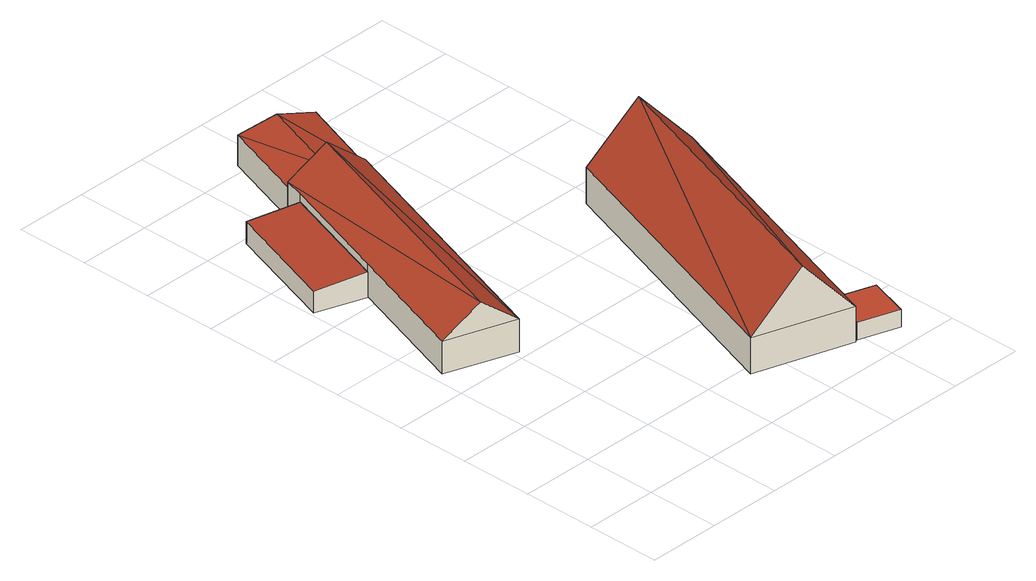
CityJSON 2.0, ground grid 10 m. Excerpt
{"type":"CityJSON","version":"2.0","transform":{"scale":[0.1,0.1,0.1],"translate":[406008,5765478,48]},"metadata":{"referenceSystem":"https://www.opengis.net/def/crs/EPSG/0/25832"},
"CityObjects":{
"building1":{"type":"Building","attributes":{"Gemeindeschluessel":"05515000","Geometrietyp2DReferenz":"3000","function":"31001_2700","roofType":"2100","measuredHeight":3.43},"geometry":[{"type":"Solid","lod":"2","boundaries":[[[[0,1,2,3]],[[4,5,1,0]],[[6,7,5,4]],[[3,2,7,6]],[[4,0,3,6]],[[1,5,7,2]]]],"semantics":{"surfaces":[{"type":"WallSurface"},{"type":"RoofSurface"},{"type":"GroundSurface"}],"values":[[0,0,0,0,1,2]]}}]},
"building2":{"type":"Building","attributes":{"Gemeindeschluessel":"05515000","Geometrietyp2DReferenz":"3000","function":"31001_2700","roofType":"3100","measuredHeight":8.46},"geometry":[{"type":"Solid","lod":"2","boundaries":[[[[8,9,10,11]],[[12,13,9,8]],[[14,15,13,12]],[[16,17,15,14]],[[18,19,17,16]],[[11,10,19,18]],[[18,20,11]],[[21,11,20]],[[16,21,20]],[[16,14,12,8,21]],[[18,16,20]],[[21,8,11]],[[9,13,15,17,19,10]]]],"semantics":{"surfaces":[{"type":"WallSurface"},{"type":"RoofSurface"},{"type":"GroundSurface"}],"values":[[0,0,0,0,0,0,1,1,1,1,0,0,2]]}}]},
"building3":{"type":"Building","attributes":{"Gemeindeschluessel":"05515000","Geometrietyp2DReferenz":"3000","function":"31001_2000","roofType":"3100","measuredHeight":5.42},"geometry":[{"type":"Solid","lod":"2","boundaries":[[[[22,23,24,25]],[[26,27,23,22]],[[28,29,27,26]],[[25,24,29,28]],[[22,30,26]],[[28,31,25]],[[31,30,22]],[[22,25,31]],[[28,26,30]],[[30,31,28]],[[23,27,29,24]]]],"semantics":{"surfaces":[{"type":"WallSurface"},{"type":"RoofSurface"},{"type":"GroundSurface"}],"values":[[0,0,0,0,0,0,1,1,1,1,2]]}}]},
"building4":{"type":"Building","attributes":{"Gemeindeschluessel":"05515000","Geometrietyp2DReferenz":"3000","function":"31001_2460","roofType":"1000","measuredHeight":2.36},"geometry":[{"type":"Solid","lod":"2","boundaries":[[[[32,33,34,35]],[[36,37,33,32]],[[38,39,37,36]],[[35,34,39,38]],[[36,32,35,38]],[[33,37,39,34]]]],"semantics":{"surfaces":[{"type":"WallSurface"},{"type":"RoofSurface"},{"type":"GroundSurface"}],"values":[[0,0,0,0,1,2]]}}]},
"building5":{"type":"Building","attributes":{"Gemeindeschluessel":"05515000","Geometrietyp2DReferenz":"3000","function":"31001_1000","roofType":"3100","measuredHeight":12.57},"address":[{"country":"Germany","locality":"Münster","thoroughfareNumber":"141","thoroughfareName":"An der Schlüppe"}],"geometry":[{"type":"Solid","lod":"2","boundaries":[[[[40,41,42,43]],[[44,45,41,40]],[[46,47,45,44]],[[48,49,47,46]],[[43,42,49,48]],[[50,43,48]],[[48,51,50]],[[40,50,51]],[[51,46,44,40]],[[50,40,43]],[[48,46,51]],[[41,45,47,49,42]]]],"semantics":{"surfaces":[{"type":"WallSurface"},{"type":"RoofSurface"},{"type":"GroundSurface"}],"values":[[0,0,0,0,0,1,1,1,1,0,0,2]]}}]}
},
"vertices":[
[120,668,45],[120,668,10],[54,690,10],[54,690,40],[68,512,45],[68,512,10],[2,534,40],[2,534,10],
[10,339,56],[10,339,11],[104,307,11],[104,307,56],[68,512,56],[68,512,11],[120,668,56],[120,668,11],[129,696,56],[129,696,11],[224,664,56],[224,664,11],[177,680,95],[57,323,95],
[168,812,49],[168,812,7],[129,696,7],[129,696,49],[264,780,49],[264,780,7],[224,664,49],[224,664,7],[216,796,62],[177,680,62],
[370,26,52],[370,26,28],[424,8,28],[424,8,52],[387,82,52],[387,82,28],[442,64,52],[442,64,28],
[495,406,74],[495,406,25],[366,450,25],[366,450,74],[387,82,74],[387,82,25],[369,27,74],[369,27,25],[238,69,74],[238,69,25],[430,428,151],[303,48,151]
]}
